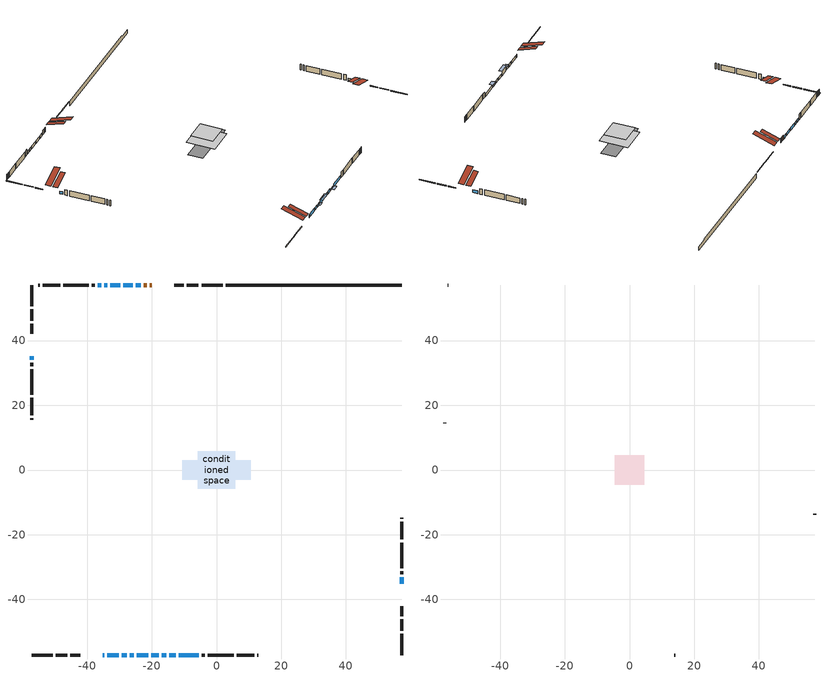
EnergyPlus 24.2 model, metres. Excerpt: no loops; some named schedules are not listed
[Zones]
conditioned space
 floor outside (Floor2 construction): -2.44,-2.44 -2.44,2.44 2.44,2.44 2.44,-2.44 z0.65
 floor adiabatic (AdiabaticFloorConstruction): -5.82,-5.82 -5.82,5.82 5.82,5.82 5.82,-5.82 z0.65
 floor foundation (Slab1 construction): -10.59,-2.97 -10.59,2.97 10.59,2.97 10.59,-2.97 z-1.36
 wall outside (RimJoist1 construction): 1.98,57.16 -4.63,57.16 / -57.16,-57.16 -50.55,-57.16 / -57.16,57.16 -57.16,50.55 / 57.16,-57.16 57.16,-50.55 z0.65:0.95
 wall outside (RimJoist2 construction): -5.56,57.16 -9.12,57.16 / -49.62,-57.16 -46.06,-57.16 / -57.16,49.62 -57.16,46.06 / 57.16,-49.62 57.16,-46.06 z0.65:0.95
 wall outside (RimJoist3 construction): -10.05,57.16 -13.05,57.16 / -45.13,-57.16 -42.13,-57.16 / -57.16,45.13 -57.16,42.13 / 57.16,-45.13 57.16,-42.13 z0.65:0.95
 wall outside (AdiabaticWallConstruction 1): -20.04,57.16 -20.67,57.16 / -21.6,57.16 -22.44,57.16 z0.65:2.68
 wall outside (AdiabaticWallConstruction): -35.14,-57.16 -34.75,-57.16 / -33.82,-57.16 -30.15,-57.16 / -29.22,-57.16 -27.77,-57.16 / -20.1,-57.16 -17.87,-57.16 / 57.16,-35.14 57.16,-33.18 / -16.94,-57.16 -15.48,-57.16 / -57.16,35.14 -57.16,34 / -23.37,57.16 -24.89,57.16 / -25.82,57.16 -28.74,57.16 / -29.67,57.16 -32.76,57.16 / -33.69,57.16 -34.72,57.16 / -35.64,57.16 -36.64,57.16 / -11.69,-57.16 -5.49,-57.16 z0.65:1.87; -26.84,-57.16 -25.57,-57.16 z0.65:1.49; -24.64,-57.16 -21.03,-57.16 z0.65:2.45; -14.55,-57.16 -12.62,-57.16 z0.65:1.16
 wall outside (Wall1 construction): -37.56,57.16 -38.57,57.16 / -4.56,-57.16 -3.56,-57.16 / -57.16,33.07 -57.16,32.07 / 57.16,-32.25 57.16,-31.25 z0.65:3.09
 wall outside (Wall2 construction): -39.5,57.16 -47.42,57.16 / -2.63,-57.16 5.29,-57.16 / -57.16,31.14 -57.16,23.22 / 57.16,-30.32 57.16,-22.4 z0.65:3.09
 wall outside (Wall3 construction): -48.35,57.16 -53.76,57.16 / 6.22,-57.16 11.63,-57.16 / -57.16,22.29 -57.16,16.88 / 57.16,-21.47 57.16,-16.06 z0.65:3.09
 wall outside (Wall4 construction): -54.69,57.16 -55.06,57.16 / 12.56,-57.16 12.93,-57.16 / -57.16,15.95 -57.16,15.58 / 57.16,-15.13 57.16,-14.76 z0.65:3.09
 wall foundation (FoundationWall1 construction): 2.91,57.16,-1.36 2.91,57.16,0.65 51.74,57.16,0.65 51.74,57.16,0.15 57.16,57.16,0.15 57.16,57.16,-1.36
 window (WindowConstruction 14): -35.14,-57.16 -34.75,-57.16 z0.65:1.87
 window (WindowConstruction 5): -33.82,-57.16 -30.15,-57.16 z0.65:1.87
 window (WindowConstruction 6): -29.22,-57.16 -27.77,-57.16 z0.65:1.87
 window (WindowConstruction 7): -26.84,-57.16 -25.57,-57.16 z0.65:1.49
 window (WindowConstruction 8): -24.64,-57.16 -21.03,-57.16 z0.65:2.45
 window (WindowConstruction 9): -20.1,-57.16 -17.87,-57.16 z0.65:1.87
 window (WindowConstruction): 57.16,-35.14 57.16,-33.18 z0.65:1.87
 window (WindowConstruction 10): -16.94,-57.16 -15.48,-57.16 z0.65:1.87
 window (WindowConstruction 11): -57.16,35.14 -57.16,34 z0.65:1.87
 window (WindowConstruction 12): -23.37,57.16 -24.89,57.16 z0.65:1.87
 window (WindowConstruction 13): -25.82,57.16 -28.74,57.16 z0.65:1.87
 window (WindowConstruction 15): -14.55,-57.16 -12.62,-57.16 z0.65:1.16
 window (WindowConstruction 1): -29.67,57.16 -32.76,57.16 z0.65:1.87
 window (WindowConstruction 2): -33.69,57.16 -34.72,57.16 z0.65:1.87
 window (WindowConstruction 3): -35.65,57.16 -36.64,57.16 z0.65:1.87
 window (WindowConstruction 4): -11.69,-57.16 -5.49,-57.16 z0.65:1.87
 door (Door): -20.05,57.16 -20.67,57.16 z0.65:2.68
 door (Door 1): -21.6,57.16 -22.44,57.16 z0.65:2.68
 ceiling adiabatic (AdiabaticFloorConstruction): 5.82,-5.82 5.82,5.82 -5.82,5.82 -5.82,-5.82 z0.65
 roof outside (Roof2 construction): -19.12,57.16,3.09 -19.12,49.99,5.48 -17.23,49.99,5.48 -17.23,57.16,3.09; -36.07,-57.16,3.09 -36.07,-49.99,5.48 -37.96,-49.99,5.48 -37.96,-57.16,3.09; -57.16,36.07,3.09 -49.99,36.07,5.48 -49.99,37.96,5.48 -57.16,37.96,3.09; 57.16,-36.07,3.09 49.99,-36.07,5.48 49.99,-37.96,5.48 57.16,-37.96,3.09
attic - vented
 floor to conditioned space (Floor1 construction Reversed): -4.51,-4.51 -4.51,4.51 4.51,4.51 4.51,-4.51 z3.09
 wall outside (Wall5 construction): -55.99,57.16 -56.23,57.16 / 13.86,-57.16 14.1,-57.16 / -57.16,14.65 -57.16,14.4 / 57.16,-13.83 57.16,-13.59 z0.65:3.09
 roof outside (Roof1 construction): -16.3,57.16,3.09 -16.3,48.37,6.02 -13.98,48.37,6.02 -13.98,57.16,3.09; -38.89,-57.16,3.09 -38.89,-48.37,6.02 -41.2,-48.37,6.02 -41.2,-57.16,3.09; -57.16,38.89,3.09 -48.37,38.89,6.02 -48.37,41.2,6.02 -57.16,41.2,3.09; 57.16,-38.89,3.09 48.37,-38.89,6.02 48.37,-41.2,6.02 57.16,-41.2,3.09
shading: -25.27,-57.16 -27.14,-57.16 -27.14,-58.38 -25.27,-58.38 z1.79; -20.73,-57.16 -24.94,-57.16 -24.94,-58.38 -20.73,-58.38 z2.75; -12.32,-57.16 -14.85,-57.16 -14.85,-58.68 -12.32,-58.68 z1.46
[Building]
Building 1: Terrain=Suburbs
[Site:Location]
Muskoka_ON: Latitude {deg}=44.97; Longitude {deg}=-79.3; Time Zone {hr}=-5; Elevation {m}=282; Keep Site Location Information=Yes
[Site:GroundTemperature:Shallow]
1.23063, -0.843289, -1.00938, -0.0251953, 3.92574, 7.85827, 11.2676, 13.4273, 13.6107, 11.8542, 8.53183, 4.71994
[Site:WaterMainsTemperature]
Calculation Method=Schedule; Temperature Schedule=mains temperature schedule
[Material] Roughness=Rough; Thermal Absorptance=0.9
Name | Thickness {m} | Conductivity {W/m-K} | Density {kg/m3} | Specific Heat {J/kg-K} | Solar Absorptance | Visible Absorptance
asphalt or fiberglass shingles | 0.00635 | 0.162714 | 1121.4 | 1465.45 | 0.4 | 0.4
ceiling loosefill ins | 0.338667 | 0.0480833 | 16.02 | 1046.75 | 0.7 | 0.7
ceiling stud and cavity | 0.1397 | 0.116672 | 65.682 | 1177.47 | 0.7 | 0.7
concrete 4.0 in. | 0.1016 | 1.803125 | 2242.8 | 837.4 | 0.7 | 0.7
concrete 8.0 in. | 0.2032 | 1.803125 | 2242.8 | 837.4 | 0.7 | 0.7
door material | 0.04445 | 0.053851 | 512.64 | 1214.23 | 0.7 | 0.7
door material 1 | 0.04445 | 0.188738 | 512.64 | 1214.23 | 0.7 | 0.7
exterior vertical ins | 0.0395371 | 0.029427 | 32.04 | 1214.23 | 0.7 | 0.7
floor covering | 0.0127 | 0.0433444 | 54.468 | 1339.84 | 0.6 | 0.6
floor rigid ins; rim joist rigid ins | 0.051816 | 0.029427 | 32.04 | 1214.23 | 0.7 | 0.7
floor rigid ins 1; wall rigid ins | 0.512978 | 0.029427 | 32.04 | 1214.23 | 0.7 | 0.7
floor stud and cavity | 0.1397 | 0.0916988 | 92.3553 | 1139.71 | 0.7 | 0.7
floor stud and cavity 1 | 0.1397 | 1.75129 | 37.0049 | 1207.88 | 0.7 | 0.7
furniture material conditioned space 1 | 0.1524 | 0.115458 | 640.8 | 1214.23 | 0.6 | 0.6
gypsum board | 0.0127 | 0.160291 | 801 | 837.4 | 0.6 | 0.6
gypsum board 1 | 0.0127 | 0.160291 | 801 | 837.4 | 0.7 | 0.7
osb sheathing 0.5 in. | 0.0127 | 0.115458 | 512.64 | 1214.23 | 0.7 | 0.7
osb sheathing 0.75 in. | 0.01905 | 0.115458 | 512.64 | 1214.23 | 0.7 | 0.7
osb sheathing 2.0 in. | 0.0508 | 0.115458 | 512.64 | 1214.23 | 0.7 | 0.7
rim joist stud and cavity | 0.0508 | 0.275866 | 125.044 | 1163.47 | 0.6 | 0.6
rim joist stud and cavity 1 | 0.0508 | 0.0282406 | 125.044 | 1163.47 | 0.6 | 0.6
rim joist stud and cavity 2 | 0.0508 | 0.284013 | 125.044 | 1163.47 | 0.6 | 0.6
roof rigid ins | 0.103632 | 0.029427 | 32.04 | 1214.23 | 0.7 | 0.7
roof stud and cavity | 0.2032 | 0.416932 | 78.34581 | 1123.46 | 0.7 | 0.7
slab rigid ins | 0.00025908 | 0.029427 | 32.04 | 1214.23 | 0.7 | 0.7
wall stud and cavity | 0.1397 | 0.112378 | 139.0536 | 1170.24 | 0.7 | 0.7
wall stud and cavity 1 | 0.1397 | 0.0805465 | 139.0536 | 1170.24 | 0.7 | 0.7
wall stud and cavity 2 | 0.1397 | 0.0895467 | 139.0536 | 1170.24 | 0.7 | 0.7
wall stud and cavity 3 | 0.1397 | 0.105084 | 139.0536 | 1170.24 | 0.7 | 0.7
wall stud and cavity 4 | 0.0889 | 6.9971 | 50.32683 | 1063.81 | 0.6 | 0.6
wall stud and cavity 5 | 0.0889 | 0.380278 | 52.3479 | 1209.89 | 0.7 | 0.7
wall stud and cavity 6 | 0.0889 | 0.391764 | 83.0341 | 1211.67 | 0.7 | 0.7
wood siding | 0.0254 | 0.102417 | 544.68 | 1172.36 | 0.4 | 0.4
wood siding 1 | 0.00254 | 0.102417 | 544.68 | 1172.36 | 0.4 | 0.4
wood siding 2; wood siding 3; wood siding 4 | 0.0254 | 0.102417 | 544.68 | 1172.36 | 0.7 | 0.7
[WindowMaterial:SimpleGlazingSystem]
Name | U-Factor {W/m2-K} | Solar Heat Gain Coefficient
WindowMaterial | 2.46198 | 0.61
WindowMaterial 1 | 2.84979 | 0.65
WindowMaterial 10 | 2.538066 | 0.58
WindowMaterial 11 | 2.46085 | 0.61
WindowMaterial 12 | 2.52217 | 0.59
WindowMaterial 13 | 2.97868 | 0.59
WindowMaterial 14 | 2.992306 | 0.59
WindowMaterial 15 | 3.04284 | 0.44
WindowMaterial 2 | 1.402466 | 0.55
WindowMaterial 3 | 3.28416 | 0.55
WindowMaterial 4 | 2.41996 | 0.63
WindowMaterial 5 | 2.35183 | 0.66
WindowMaterial 6 | 2.42905 | 0.63
WindowMaterial 7 | 2.56475 | 0.57
WindowMaterial 8 | 2.37284 | 0.65
WindowMaterial 9 | 2.3859 | 0.64
[Construction]
AdiabaticFloorConstruction: floor stud and cavity 1, floor rigid ins 1, osb sheathing 0.75 in., floor covering
AdiabaticWallConstruction: wood siding 3, wall rigid ins, wall stud and cavity 5, gypsum board
AdiabaticWallConstruction 1: wood siding 4, wall rigid ins, wall stud and cavity 5, gypsum board
Door: door material
Door 1: door material 1
Floor1 construction Reversed: gypsum board, ceiling stud and cavity, ceiling loosefill ins
Floor2 construction: floor stud and cavity, floor rigid ins, osb sheathing 0.75 in., floor covering
FoundationWall1 construction: concrete 8.0 in., gypsum board 1
furniture construction conditioned space 1: furniture material conditioned space 1
PartitionWallConstruction: gypsum board, wall stud and cavity 6, gypsum board
RimJoist1 construction: wood siding 2, rim joist rigid ins, osb sheathing 2.0 in., rim joist stud and cavity
RimJoist2 construction: wood siding 2, osb sheathing 2.0 in., rim joist stud and cavity 1
RimJoist3 construction: wood siding 2, rim joist rigid ins, osb sheathing 2.0 in., rim joist stud and cavity 2
Roof1 construction: asphalt or fiberglass shingles
Roof2 construction: asphalt or fiberglass shingles, roof rigid ins, osb sheathing 0.75 in., roof stud and cavity, gypsum board
Slab1 construction: slab rigid ins, concrete 4.0 in.
Wall1 construction: wood siding, osb sheathing 0.5 in., wall stud and cavity, gypsum board
Wall2 construction: wood siding, osb sheathing 0.5 in., wall stud and cavity 1, gypsum board
Wall3 construction: wood siding, osb sheathing 0.5 in., wall stud and cavity 2, gypsum board
Wall4 construction: wood siding, osb sheathing 0.5 in., wall stud and cavity 3, gypsum board
Wall5 construction: wood siding 1, wall stud and cavity 4
WindowConstruction: WindowMaterial
WindowConstruction 1: WindowMaterial 1
WindowConstruction 10: WindowMaterial 10
WindowConstruction 11: WindowMaterial 11
WindowConstruction 12: WindowMaterial 12
WindowConstruction 13: WindowMaterial 13
WindowConstruction 14: WindowMaterial 14
WindowConstruction 15: WindowMaterial 15
WindowConstruction 2: WindowMaterial 2
WindowConstruction 3: WindowMaterial 3
WindowConstruction 4: WindowMaterial 4
WindowConstruction 5: WindowMaterial 5
WindowConstruction 6: WindowMaterial 6
WindowConstruction 7: WindowMaterial 7
WindowConstruction 8: WindowMaterial 8
WindowConstruction 9: WindowMaterial 9
[Zone] Multiplier=1; Part of Total Floor Area=Yes
Name | Volume {m3}
attic - vented | 38.7138
conditioned space | 730.1
[Space]
Name | Zone | Volume {m3}
attic - vented 1 | attic - vented | 38.7138
conditioned space 1 | conditioned space | 730.1
[ZoneInfiltration:EffectiveLeakageArea]
infil attic - vented 1: Zone or Space=attic - vented 1; Schedule=Always On Discrete; Effective Air Leakage Area {cm2}=3311.59; Stack Coefficient=0.000373267; Wind Coefficient=1.30536e-05
[ZoneMixing]
whole house fan mix: Zone or Space=attic - vented; Schedule=Always On Continuous; Design Flow Rate Calculation Method=Flow/Zone; Design Flow Rate {m3/s}=0; Source Zone or Space=conditioned space
[SurfaceProperty:ExposedFoundationPerimeter]
Slab1: Exposed Perimeter Calculation Method=TotalExposedPerimeter; Total Exposed Perimeter {m}=54.254
[InternalMass] Zone or ZoneList=conditioned space; Space or SpaceList=conditioned space 1
Name | Construction | Surface Area {m2}
furniture mass conditioned space 1 | furniture construction conditioned space 1 | 114.16
partition wall mass | PartitionWallConstruction | 285.4
[Lights]
interior lighting: Zone or ZoneList or Space or SpaceList=conditioned space 1; Schedule=interior lighting schedule; Design Level Calculation Method=LightingLevel; Lighting Level {W}=343.2; Return Air Fraction=0; Fraction Radiant=0.6; Fraction Visible=0.2; Fraction Replaceable=1
[People]
occupants: Zone or ZoneList or Space or SpaceList=conditioned space 1; Number of People Schedule=occupants schedule; Number of People Calculation Method=People; Number of People=3; Fraction Radiant=0.314171; Sensible Heat Fraction=0.56303; Activity Level Schedule=occupants activity schedule; Carbon Dioxide Generation Rate {m3/s-W}=0; Enable ASHRAE 55 Comfort Warnings=No; Mean Radiant Temperature Calculation Type=EnclosureAveraged
[ElectricEquipment] Zone or ZoneList or Space or SpaceList=conditioned space 1; Design Level Calculation Method=EquipmentLevel
Name | Schedule | Design Level {W} | Fraction Latent | Fraction Radiant | Fraction Lost
clothes dryer | clothes dryer schedule | 140.772 | 0.015 | 0.081 | 0.85
clothes washer | clothes washer schedule | 32.1985 | 0.03 | 0.162 | 0.7
cooking range | cooking range schedule | 215.147 | 0.08 | 0.432 | 0.2
dishwasher | dishwasher schedule | 66.8632 | 0.3 | 0.18 | 0.4
fridge | fridge schedule | 72.9452 | 0 | 0.6 | 0
mech vent bath fan 0 | mech vent bath fan 0 schedule | 43 | 0 | 0 | 1
mech vent house fan | mech vent house fan schedule | 0 | 0 | 0 | 1
mech vent house fan cfis | mech vent house fan cfis schedule | 0 | 0 | 0 | 0
mech vent range fan 0 | mech vent range fan 0 schedule | 43 | 0 | 0 | 1
misc plug loads | misc plug loads schedule | 494.7 | 0.045 | 0.513 | 0.1
whole house fan | Always On Discrete | 0 | 0 | 0 | 1
[OtherEquipment] Zone or ZoneList or Space or SpaceList=conditioned space 1; Design Level Calculation Method=EquipmentLevel
Name | Fuel Type | Schedule | Design Level {W} | Fraction Latent | Fraction Radiant | Fraction Lost
clothes dryer 1 | Electricity | clothes dryer schedule | 0 | 0.015 | 0.081 | 0.85
cooking range 1 | Electricity | cooking range schedule | 0 | 0.08 | 0.432 | 0.2
general water use latent | None | general water use schedule | 62.594 | 1 | 0 | 0
general water use sensible | None | general water use schedule | -61.6891 | 0 | 0.6 | 0
mech vent house fan latent load | None | Always On Discrete | 0 | 1 | 0 | 0
mech vent house fan sensible load | None | Always On Discrete | 0 | 0 | 0 | 0
water heater energy adjustment1 | Electricity | Always On Discrete | 0.01 | 0 | 0 | 1
[ZoneInfiltration:DesignFlowRate] Zone or ZoneList or Space or SpaceList=conditioned space 1; Schedule=Always On Discrete; Design Flow Rate Calculation Method=Flow/Zone; Design Flow Rate {m3/s}=0
infil flow; natural vent flow; whole house fan flow
[Foundation:Kiva]
Foundation Kiva 1: Initial Indoor Air Temperature {C}=18; Wall Height Above Grade {m}=0.650016; Wall Depth Below Slab {m}=0.2032; Custom Block Material Name 1=exterior vertical ins; Custom Block Depth 1 {m}=2.01; Custom Block X Position 1 {m}=0.2159; Custom Block Z Position 1 {m}=0
[Foundation:Kiva:Settings]
Soil Conductivity {W/m-K}=0.849921; Soil Density {kg/m3}=1842.3; Soil Specific Heat {J/kg-K}=418.7; Ground Solar Absorptivity=0.9; Ground Thermal Absorptivity=0.9; Ground Surface Roughness {m}=0.03; Far-Field Width {m}=40; Deep-Ground Boundary Condition=ZeroFlux; Deep-Ground Depth {m}=40; Minimum Cell Dimension {m}=0.2; Maximum Cell Growth Coefficient=3; Simulation Timestep=Timestep
[Exterior:Lights]
exterior lighting: Schedule=exterior lighting schedule; Design Level {W}=75.6
[Schedule:Constant]
Name | Hourly Value
Always On Continuous; mech vent house fan schedule; mech vent house fan cfis schedule; Always On Discrete | 1
occupants activity schedule | 117.228
fridge schedule | 0
[Schedule:Week:Daily]
interior lighting schedule Week Rule - Jan1-Jan27: interior lighting schedule day, interior lighting schedule day, interior lighting schedule day, interior lighting schedule day, interior lighting schedule day, interior lighting schedule day, interior lighting schedule day, interior lighting schedule default day, interior lighting schedule default day, interior lighting schedule default day, interior lighting schedule default day, interior lighting schedule default day
interior lighting schedule Week Rule - Jan28-Feb3: interior lighting schedule day, interior lighting schedule day, interior lighting schedule day, interior lighting schedule day, interior lighting schedule day 1, interior lighting schedule day 1, interior lighting schedule day 1, interior lighting schedule default day, interior lighting schedule default day, interior lighting schedule default day, interior lighting schedule default day, interior lighting schedule default day
interior lighting schedule Week Rule - Feb4-Feb24: interior lighting schedule day 1, interior lighting schedule day 1, interior lighting schedule day 1, interior lighting schedule day 1, interior lighting schedule day 1, interior lighting schedule day 1, interior lighting schedule day 1, interior lighting schedule default day, interior lighting schedule default day, interior lighting schedule default day, interior lighting schedule default day, interior lighting schedule default day
interior lighting schedule Week Rule - Feb25-Mar3: interior lighting schedule day 1, interior lighting schedule day 1, interior lighting schedule day 1, interior lighting schedule day 1, interior lighting schedule day 2, interior lighting schedule day 2, interior lighting schedule day 2, interior lighting schedule default day, interior lighting schedule default day, interior lighting schedule default day, interior lighting schedule default day, interior lighting schedule default day
interior lighting schedule Week Rule - Mar4-Mar31: interior lighting schedule day 2, interior lighting schedule day 2, interior lighting schedule day 2, interior lighting schedule day 2, interior lighting schedule day 2, interior lighting schedule day 2, interior lighting schedule day 2, interior lighting schedule default day, interior lighting schedule default day, interior lighting schedule default day, interior lighting schedule default day, interior lighting schedule default day
interior lighting schedule Week Rule - Apr1-Apr28: interior lighting schedule day 3, interior lighting schedule day 3, interior lighting schedule day 3, interior lighting schedule day 3, interior lighting schedule day 3, interior lighting schedule day 3, interior lighting schedule day 3, interior lighting schedule default day, interior lighting schedule default day, interior lighting schedule default day, interior lighting schedule default day, interior lighting schedule default day
interior lighting schedule Week Rule - Apr29-May5: interior lighting schedule day 3, interior lighting schedule day 3, interior lighting schedule day 4, interior lighting schedule day 4, interior lighting schedule day 4, interior lighting schedule day 4, interior lighting schedule day 4, interior lighting schedule default day, interior lighting schedule default day, interior lighting schedule default day, interior lighting schedule default day, interior lighting schedule default day
interior lighting schedule Week Rule - May6-May26: interior lighting schedule day 4, interior lighting schedule day 4, interior lighting schedule day 4, interior lighting schedule day 4, interior lighting schedule day 4, interior lighting schedule day 4, interior lighting schedule day 4, interior lighting schedule default day, interior lighting schedule default day, interior lighting schedule default day, interior lighting schedule default day, interior lighting schedule default day
interior lighting schedule Week Rule - May27-Jun2: interior lighting schedule day 4, interior lighting schedule day 4, interior lighting schedule day 4, interior lighting schedule day 4, interior lighting schedule day 4, interior lighting schedule day 5, interior lighting schedule day 5, interior lighting schedule default day, interior lighting schedule default day, interior lighting schedule default day, interior lighting schedule default day, interior lighting schedule default day
interior lighting schedule Week Rule - Jun3-Jun30: interior lighting schedule day 5, interior lighting schedule day 5, interior lighting schedule day 5, interior lighting schedule day 5, interior lighting schedule day 5, interior lighting schedule day 5, interior lighting schedule day 5, interior lighting schedule default day, interior lighting schedule default day, interior lighting schedule default day, interior lighting schedule default day, interior lighting schedule default day
interior lighting schedule Week Rule - Jul1-Jul28: interior lighting schedule day 6, interior lighting schedule day 6, interior lighting schedule day 6, interior lighting schedule day 6, interior lighting schedule day 6, interior lighting schedule day 6, interior lighting schedule day 6, interior lighting schedule default day, interior lighting schedule default day, interior lighting schedule default day, interior lighting schedule default day, interior lighting schedule default day
interior lighting schedule Week Rule - Jul29-Aug4: interior lighting schedule day 6, interior lighting schedule day 6, interior lighting schedule day 6, interior lighting schedule day 7, interior lighting schedule day 7, interior lighting schedule day 7, interior lighting schedule day 7, interior lighting schedule default day, interior lighting schedule default day, interior lighting schedule default day, interior lighting schedule default day, interior lighting schedule default day
interior lighting schedule Week Rule - Aug5-Aug25: interior lighting schedule day 7, interior lighting schedule day 7, interior lighting schedule day 7, interior lighting schedule day 7, interior lighting schedule day 7, interior lighting schedule day 7, interior lighting schedule day 7, interior lighting schedule default day, interior lighting schedule default day, interior lighting schedule default day, interior lighting schedule default day, interior lighting schedule default day
interior lighting schedule Week Rule - Aug26-Sep1: interior lighting schedule day 7, interior lighting schedule day 7, interior lighting schedule day 7, interior lighting schedule day 7, interior lighting schedule day 7, interior lighting schedule day 7, interior lighting schedule day 8, interior lighting schedule default day, interior lighting schedule default day, interior lighting schedule default day, interior lighting schedule default day, interior lighting schedule default day
interior lighting schedule Week Rule - Sep2-Sep29: interior lighting schedule day 8, interior lighting schedule day 8, interior lighting schedule day 8, interior lighting schedule day 8, interior lighting schedule day 8, interior lighting schedule day 8, interior lighting schedule day 8, interior lighting schedule default day, interior lighting schedule default day, interior lighting schedule default day, interior lighting schedule default day, interior lighting schedule default day
interior lighting schedule Week Rule - Sep30-Oct6: interior lighting schedule day 8, interior lighting schedule day 9, interior lighting schedule day 9, interior lighting schedule day 9, interior lighting schedule day 9, interior lighting schedule day 9, interior lighting schedule day 9, interior lighting schedule default day, interior lighting schedule default day, interior lighting schedule default day, interior lighting schedule default day, interior lighting schedule default day
interior lighting schedule Week Rule - Oct7-Oct27: interior lighting schedule day 9, interior lighting schedule day 9, interior lighting schedule day 9, interior lighting schedule day 9, interior lighting schedule day 9, interior lighting schedule day 9, interior lighting schedule day 9, interior lighting schedule default day, interior lighting schedule default day, interior lighting schedule default day, interior lighting schedule default day, interior lighting schedule default day
interior lighting schedule Week Rule - Oct28-Nov3: interior lighting schedule day 9, interior lighting schedule day 9, interior lighting schedule day 9, interior lighting schedule day 9, interior lighting schedule day 10, interior lighting schedule day 10, interior lighting schedule day 10, interior lighting schedule default day, interior lighting schedule default day, interior lighting schedule default day, interior lighting schedule default day, interior lighting schedule default day
interior lighting schedule Week Rule - Nov4-Nov24: interior lighting schedule day 10, interior lighting schedule day 10, interior lighting schedule day 10, interior lighting schedule day 10, interior lighting schedule day 10, interior lighting schedule day 10, interior lighting schedule day 10, interior lighting schedule default day, interior lighting schedule default day, interior lighting schedule default day, interior lighting schedule default day, interior lighting schedule default day
interior lighting schedule Week Rule - Nov25-Dec1: interior lighting schedule day 10, interior lighting schedule day 10, interior lighting schedule day 10, interior lighting schedule day 10, interior lighting schedule day 10, interior lighting schedule day 10, interior lighting schedule day 11, interior lighting schedule default day, interior lighting schedule default day, interior lighting schedule default day, interior lighting schedule default day, interior lighting schedule default day
interior lighting schedule Week Rule - Dec2-Dec31: interior lighting schedule day 11, interior lighting schedule day 11, interior lighting schedule day 11, interior lighting schedule day 11, interior lighting schedule day 11, interior lighting schedule day 11, interior lighting schedule day 11, interior lighting schedule default day, interior lighting schedule default day, interior lighting schedule default day, interior lighting schedule default day, interior lighting schedule default day
occupants schedule Week Rule - Jan1-Dec31: occupants schedule day, occupants schedule day, occupants schedule day, occupants schedule day, occupants schedule day, occupants schedule day, occupants schedule day, occupants schedule default day, occupants schedule default day, occupants schedule default day, occupants schedule default day, occupants schedule default day
clothes dryer schedule Week Rule - Jan1-Dec31: clothes dryer schedule day, clothes dryer schedule day, clothes dryer schedule day, clothes dryer schedule day, clothes dryer schedule day, clothes dryer schedule day, clothes dryer schedule day, clothes dryer schedule default day, clothes dryer schedule default day, clothes dryer schedule default day, clothes dryer schedule default day, clothes dryer schedule default day
clothes washer schedule Week Rule - Jan1-Dec31: clothes washer schedule day, clothes washer schedule day, clothes washer schedule day, clothes washer schedule day, clothes washer schedule day, clothes washer schedule day, clothes washer schedule day, clothes washer schedule default day, clothes washer schedule default day, clothes washer schedule default day, clothes washer schedule default day, clothes washer schedule default day
cooking range schedule Week Rule - Jan1-Dec31: cooking range schedule day, cooking range schedule day, cooking range schedule day, cooking range schedule day, cooking range schedule day, cooking range schedule day, cooking range schedule day, cooking range schedule default day, cooking range schedule default day, cooking range schedule default day, cooking range schedule default day, cooking range schedule default day
dishwasher schedule Week Rule - Jan1-Dec31: dishwasher schedule day, dishwasher schedule day, dishwasher schedule day, dishwasher schedule day, dishwasher schedule day, dishwasher schedule day, dishwasher schedule day, dishwasher schedule default day, dishwasher schedule default day, dishwasher schedule default day, dishwasher schedule default day, dishwasher schedule default day
mech vent bath fan 0 schedule Week Rule - Jan1-Dec31: mech vent bath fan 0 schedule day, mech vent bath fan 0 schedule day, mech vent bath fan 0 schedule day, mech vent bath fan 0 schedule day, mech vent bath fan 0 schedule day, mech vent bath fan 0 schedule day, mech vent bath fan 0 schedule day, mech vent bath fan 0 schedule default day, mech vent bath fan 0 schedule default day, mech vent bath fan 0 schedule default day, mech vent bath fan 0 schedule default day, mech vent bath fan 0 schedule default day
mech vent range fan 0 schedule Week Rule - Jan1-Dec31: mech vent range fan 0 schedule day, mech vent range fan 0 schedule day, mech vent range fan 0 schedule day, mech vent range fan 0 schedule day, mech vent range fan 0 schedule day, mech vent range fan 0 schedule day, mech vent range fan 0 schedule day, mech vent range fan 0 schedule default day, mech vent range fan 0 schedule default day, mech vent range fan 0 schedule default day, mech vent range fan 0 schedule default day, mech vent range fan 0 schedule default day
misc plug loads schedule Week Rule - Jan1-Dec31: misc plug loads schedule day, misc plug loads schedule day, misc plug loads schedule day, misc plug loads schedule day, misc plug loads schedule day, misc plug loads schedule day, misc plug loads schedule day, misc plug loads schedule default day, misc plug loads schedule default day, misc plug loads schedule default day, misc plug loads schedule default day, misc plug loads schedule default day
general water use schedule Week Rule - Jan1-Dec31: general water use schedule day, general water use schedule day, general water use schedule day, general water use schedule day, general water use schedule day, general water use schedule day, general water use schedule day, general water use schedule default day, general water use schedule default day, general water use schedule default day, general water use schedule default day, general water use schedule default day
exterior lighting schedule Week Rule - Jan1-Jan27: exterior lighting schedule day, exterior lighting schedule day, exterior lighting schedule day, exterior lighting schedule day, exterior lighting schedule day, exterior lighting schedule day, exterior lighting schedule day, exterior lighting schedule default day, exterior lighting schedule default day, exterior lighting schedule default day, exterior lighting schedule default day, exterior lighting schedule default day
exterior lighting schedule Week Rule - Jan28-Feb3: exterior lighting schedule day, exterior lighting schedule day, exterior lighting schedule day, exterior lighting schedule day, exterior lighting schedule day 1, exterior lighting schedule day 1, exterior lighting schedule day 1, exterior lighting schedule default day, exterior lighting schedule default day, exterior lighting schedule default day, exterior lighting schedule default day, exterior lighting schedule default day
exterior lighting schedule Week Rule - Feb4-Feb24: exterior lighting schedule day 1, exterior lighting schedule day 1, exterior lighting schedule day 1, exterior lighting schedule day 1, exterior lighting schedule day 1, exterior lighting schedule day 1, exterior lighting schedule day 1, exterior lighting schedule default day, exterior lighting schedule default day, exterior lighting schedule default day, exterior lighting schedule default day, exterior lighting schedule default day
exterior lighting schedule Week Rule - Feb25-Mar3: exterior lighting schedule day 1, exterior lighting schedule day 1, exterior lighting schedule day 1, exterior lighting schedule day 1, exterior lighting schedule day 2, exterior lighting schedule day 2, exterior lighting schedule day 2, exterior lighting schedule default day, exterior lighting schedule default day, exterior lighting schedule default day, exterior lighting schedule default day, exterior lighting schedule default day
exterior lighting schedule Week Rule - Mar4-Mar31: exterior lighting schedule day 2, exterior lighting schedule day 2, exterior lighting schedule day 2, exterior lighting schedule day 2, exterior lighting schedule day 2, exterior lighting schedule day 2, exterior lighting schedule day 2, exterior lighting schedule default day, exterior lighting schedule default day, exterior lighting schedule default day, exterior lighting schedule default day, exterior lighting schedule default day
exterior lighting schedule Week Rule - Apr1-Apr28: exterior lighting schedule day 3, exterior lighting schedule day 3, exterior lighting schedule day 3, exterior lighting schedule day 3, exterior lighting schedule day 3, exterior lighting schedule day 3, exterior lighting schedule day 3, exterior lighting schedule default day, exterior lighting schedule default day, exterior lighting schedule default day, exterior lighting schedule default day, exterior lighting schedule default day
exterior lighting schedule Week Rule - Apr29-May5: exterior lighting schedule day 3, exterior lighting schedule day 3, exterior lighting schedule day 4, exterior lighting schedule day 4, exterior lighting schedule day 4, exterior lighting schedule day 4, exterior lighting schedule day 4, exterior lighting schedule default day, exterior lighting schedule default day, exterior lighting schedule default day, exterior lighting schedule default day, exterior lighting schedule default day
exterior lighting schedule Week Rule - May6-May26: exterior lighting schedule day 4, exterior lighting schedule day 4, exterior lighting schedule day 4, exterior lighting schedule day 4, exterior lighting schedule day 4, exterior lighting schedule day 4, exterior lighting schedule day 4, exterior lighting schedule default day, exterior lighting schedule default day, exterior lighting schedule default day, exterior lighting schedule default day, exterior lighting schedule default day
[Schedule:Year]
interior lighting schedule: interior lighting schedule Week Rule - Jan1-Jan27, 1, 1, 1, 27, interior lighting schedule Week Rule - Jan28-Feb3, 1, 28, 2, 3, interior lighting schedule Week Rule - Feb4-Feb24, 2, 4, 2, 24, interior lighting schedule Week Rule - Feb25-Mar3, 2, 25, 3, 3, interior lighting schedule Week Rule - Mar4-Mar31, 3, 4, 3, 31, interior lighting schedule Week Rule - Apr1-Apr28, 4, 1, 4, 28, interior lighting schedule Week Rule - Apr29-May5, 4, 29, 5, 5, interior lighting schedule Week Rule - May6-May26, 5, 6, 5, 26, interior lighting schedule Week Rule - May27-Jun2, 5, 27, 6, 2, interior lighting schedule Week Rule - Jun3-Jun30, 6, 3, 6, 30, interior lighting schedule Week Rule - Jul1-Jul28, 7, 1, 7, 28, interior lighting schedule Week Rule - Jul29-Aug4, 7, 29, 8, 4, interior lighting schedule Week Rule - Aug5-Aug25, 8, 5, 8, 25, interior lighting schedule Week Rule - Aug26-Sep1, 8, 26, 9, 1, interior lighting schedule Week Rule - Sep2-Sep29, 9, 2, 9, 29, interior lighting schedule Week Rule - Sep30-Oct6, 9, 30, 10, 6, interior lighting schedule Week Rule - Oct7-Oct27, 10, 7, 10, 27, interior lighting schedule Week Rule - Oct28-Nov3, 10, 28, 11, 3, interior lighting schedule Week Rule - Nov4-Nov24, 11, 4, 11, 24, interior lighting schedule Week Rule - Nov25-Dec1, 11, 25, 12, 1, interior lighting schedule Week Rule - Dec2-Dec31, 12, 2, 12, 31
occupants schedule: occupants schedule Week Rule - Jan1-Dec31, 1, 1, 12, 31
clothes dryer schedule: clothes dryer schedule Week Rule - Jan1-Dec31, 1, 1, 12, 31
clothes washer schedule: clothes washer schedule Week Rule - Jan1-Dec31, 1, 1, 12, 31
cooking range schedule: cooking range schedule Week Rule - Jan1-Dec31, 1, 1, 12, 31
dishwasher schedule: dishwasher schedule Week Rule - Jan1-Dec31, 1, 1, 12, 31
mech vent bath fan 0 schedule: mech vent bath fan 0 schedule Week Rule - Jan1-Dec31, 1, 1, 12, 31
mech vent range fan 0 schedule: mech vent range fan 0 schedule Week Rule - Jan1-Dec31, 1, 1, 12, 31
misc plug loads schedule: misc plug loads schedule Week Rule - Jan1-Dec31, 1, 1, 12, 31
general water use schedule: general water use schedule Week Rule - Jan1-Dec31, 1, 1, 12, 31
exterior lighting schedule: exterior lighting schedule Week Rule - Jan1-Jan27, 1, 1, 1, 27, exterior lighting schedule Week Rule - Jan28-Feb3, 1, 28, 2, 3, exterior lighting schedule Week Rule - Feb4-Feb24, 2, 4, 2, 24, exterior lighting schedule Week Rule - Feb25-Mar3, 2, 25, 3, 3, exterior lighting schedule Week Rule - Mar4-Mar31, 3, 4, 3, 31, exterior lighting schedule Week Rule - Apr1-Apr28, 4, 1, 4, 28, exterior lighting schedule Week Rule - Apr29-May5, 4, 29, 5, 5, exterior lighting schedule Week Rule - May6-May26, 5, 6, 5, 26, exterior lighting schedule Week Rule - May27-Jun2, 5, 27, 6, 2, exterior lighting schedule Week Rule - Jun3-Jun30, 6, 3, 6, 30, exterior lighting schedule Week Rule - Jul1-Jul28, 7, 1, 7, 28, exterior lighting schedule Week Rule - Jul29-Aug4, 7, 29, 8, 4, exterior lighting schedule Week Rule - Aug5-Aug25, 8, 5, 8, 25, exterior lighting schedule Week Rule - Aug26-Sep1, 8, 26, 9, 1, exterior lighting schedule Week Rule - Sep2-Sep29, 9, 2, 9, 29, exterior lighting schedule Week Rule - Sep30-Oct6, 9, 30, 10, 6, exterior lighting schedule Week Rule - Oct7-Oct27, 10, 7, 10, 27, exterior lighting schedule Week Rule - Oct28-Nov3, 10, 28, 11, 3, exterior lighting schedule Week Rule - Nov4-Nov24, 11, 4, 11, 24, exterior lighting schedule Week Rule - Nov25-Dec1, 11, 25, 12, 1, exterior lighting schedule Week Rule - Dec2-Dec31, 12, 2, 12, 31
[Schedule:Compact]
mains temperature schedule: Through: 01/01, For: AllDays, Until: 24:00, 6.015, Through: 01/02, For: AllDays, Until: 24:00, 5.94667, Through: 01/03, For: AllDays, Until: 24:00, 5.87889, Through: 01/04, For: AllDays, Until: 24:00, 5.81278, Through: 01/05, For: AllDays, Until: 24:00, 5.74722, Through: 01/06, For: AllDays, Until: 24:00, 5.68333, Through: 01/07, For: AllDays, Until: 24:00, 5.62, Through: 01/08, For: AllDays, Until: 24:00, 5.55833, Through: 01/09, For: AllDays, Until: 24:00, 5.49722, Through: 01/10, For: AllDays, Until: 24:00, 5.43778, Through: 01/11, For: AllDays, Until: 24:00, 5.37944, Through: 01/12, For: AllDays, Until: 24:00, 5.32222, Through: 01/13, For: AllDays, Until: 24:00, 5.26611, Through: 01/14, For: AllDays, Until: 24:00, 5.21111, Through: 01/15, For: AllDays, Until: 24:00, 5.15778, Through: 01/16, For: AllDays, Until: 24:00, 5.10556, Through: 01/17, For: AllDays, Until: 24:00, 5.055, Through: 01/18, For: AllDays, Until: 24:00, 5.005, Through: 01/19, For: AllDays, Until: 24:00, 4.95667, Through: 01/20, For: AllDays, Until: 24:00, 4.91, Through: 01/21, For: AllDays, Until: 24:00, 4.86444, Through: 01/22, For: AllDays, Until: 24:00, 4.82, Through: 01/23, For: AllDays, Until: 24:00, 4.77722, Through: 01/24, For: AllDays, Until: 24:00, 4.73611, Through: 01/25, For: AllDays, Until: 24:00, 4.69556, Through: 01/26, For: AllDays, Until: 24:00, 4.65722, Through: 01/27, For: AllDays, Until: 24:00, 4.62, Through: 01/28, For: AllDays, Until: 24:00, 4.58389, Through: 01/29, For: AllDays, Until: 24:00, 4.55, Through: 01/30, For: AllDays, Until: 24:00, 4.51667, Through: 01/31, For: AllDays, Until: 24:00, 4.48556, Through: 02/01, For: AllDays, Until: 24:00, 4.45556, Through: 02/02, For: AllDays, Until: 24:00, 4.42722, Through: 02/03, For: AllDays, Until: 24:00, 4.4, Through: 02/04, For: AllDays, Until: 24:00, 4.375, Through: 02/05, For: AllDays, Until: 24:00, 4.35056, Through: 02/06, For: AllDays, Until: 24:00, 4.32833, Through: 02/07, For: AllDays, Until: 24:00, 4.30722, Through: 02/08, For: AllDays, Until: 24:00, 4.28833, Through: 02/09, For: AllDays, Until: 24:00, 4.27, Through: 02/10, For: AllDays, Until: 24:00, 4.25389, Through: 02/11, For: AllDays, Until: 24:00, 4.23944, Through: 02/12, For: AllDays, Until: 24:00, 4.22611, Through: 02/13, For: AllDays, Until: 24:00, 4.21444, Through: 02/14, For: AllDays, Until: 24:00, 4.20444, Through: 02/15, For: AllDays, Until: 24:00, 4.19556, Through: 02/16, For: AllDays, Until: 24:00, 4.18889, Through: 02/17, For: AllDays, Until: 24:00, 4.18333, Through: 02/18, For: AllDays, Until: 24:00, 4.17944, Through: 02/19, For: AllDays, Until: 24:00, 4.17722, Through: 02/20, For: AllDays, Until: 24:00, 4.17667, Through: 02/21, For: AllDays, Until: 24:00, 4.17722, Through: 02/22, For: AllDays, Until: 24:00, 4.18, Through: 02/23, For: AllDays, Until: 24:00, 4.18389, Through: 02/24, For: AllDays, Until: 24:00, 4.18944, Through: 02/25, For: AllDays, Until: 24:00, 4.19667, Through: 02/26, For: AllDays, Until: 24:00, 4.205, Through: 02/27, For: AllDays, Until: 24:00, 4.21556, Through: 02/28, For: AllDays, Until: 24:00, 4.22722, Through: 03/01, For: AllDays, Until: 24:00, 4.24056, Through: 03/02, For: AllDays, Until: 24:00, 4.25556, Through: 03/03, For: AllDays, Until: 24:00, 4.27167, Through: 03/04, For: AllDays, Until: 24:00, 4.29, Through: 03/05, For: AllDays, Until: 24:00, 4.30944, Through: 03/06, For: AllDays, Until: 24:00, 4.33056, Through: 03/07, For: AllDays, Until: 24:00, 4.35278, Through: 03/08, For: AllDays, Until: 24:00, 4.37722, Through: 03/09, For: AllDays, Until: 24:00, 4.40278, Through: 03/10, For: AllDays, Until: 24:00, 4.43, Through: 03/11, For: AllDays, Until: 24:00, 4.45833, Through: 03/12, For: AllDays, Until: 24:00, 4.48833, Through: 03/13, For: AllDays, Until: 24:00, 4.52, Through: 03/14, For: AllDays, Until: 24:00, 4.55278, Through: 03/15, For: AllDays, Until: 24:00, 4.58722, Through: 03/16, For: AllDays, Until: 24:00, 4.62333, Through: 03/17, For: AllDays, Until: 24:00, 4.66056, Through: 03/18, For: AllDays, Until: 24:00, 4.69944, Through: 03/19, For: AllDays, Until: 24:00, 4.73944, Through: 03/20, For: AllDays, Until: 24:00, 4.78111, Through: 03/21, For: AllDays, Until: 24:00, 4.82444, Through: 03/22, For: AllDays, Until: 24:00, 4.86833, Through: 03/23, For: AllDays, Until: 24:00, 4.91444, Through: 03/24, For: AllDays, Until: 24:00, 4.96111, Through: 03/25, For: AllDays, Until: 24:00, 5.01, Through: 03/26, For: AllDays, Until: 24:00, 5.05944, Through: 03/27, For: AllDays, Until: 24:00, 5.11056, Through: 03/28, For: AllDays, Until: 24:00, 5.16278, Through: 03/29, For: AllDays, Until: 24:00, 5.21667, Through: 03/30, For: AllDays, Until: 24:00, 5.27111, Through: 03/31, For: AllDays, Until: 24:00, 5.32722, Through: 04/01, For: AllDays, Until: 24:00, 5.38444, Through: 04/02, For: AllDays, Until: 24:00, 5.44333, Through: 04/03, For: AllDays, Until: 24:00, 5.50278, Through: 04/04, For: AllDays, Until: 24:00, 5.56389, Through: 04/05, For: AllDays, Until: 24:00, 5.62611, Through: 04/06, For: AllDays, Until: 24:00, 5.68889, Through: 04/07, For: AllDays, Until: 24:00, 5.75333, Through: 04/08, For: AllDays, Until: 24:00, 5.81889, Through: 04/09, For: AllDays, Until: 24:00, 5.88556, Through: 04/10, For: AllDays, Until: 24:00, 5.95278, Through: 04/11, For: AllDays, Until: 24:00, 6.02167, Through: 04/12, For: AllDays, Until: 24:00, 6.09111, Through: 04/13, For: AllDays, Until: 24:00, 6.16167, Through: 04/14, For: AllDays, Until: 24:00, 6.23333, Through: 04/15, For: AllDays, Until: 24:00, 6.30611, Through: 04/16, For: AllDays, Until: 24:00, 6.37944, Through: 04/17, For: AllDays, Until: 24:00, 6.45389, Through: 04/18, For: AllDays, Until: 24:00, 6.52944, Through: 04/19, For: AllDays, Until: 24:00, 6.60556, Through: 04/20, For: AllDays, Until: 24:00, 6.68222, Through: 04/21, For: AllDays, Until: 24:00, 6.76, Through: 04/22, For: AllDays, Until: 24:00, 6.83889, Through: 04/23, For: AllDays, Until: 24:00, 6.91833, Through: 04/24, For: AllDays, Until: 24:00, 6.99833, Through: 04/25, For: AllDays, Until: 24:00, 7.07944, Through: 04/26, For: AllDays, Until: 24:00, 7.16111, Through: 04/27, For: AllDays, Until: 24:00, 7.24333, Through: 04/28, For: AllDays, Until: 24:00, 7.32667, Through: 04/29, For: AllDays, Until: 24:00, 7.41, Through: 04/30, For: AllDays, Until: 24:00, 7.49444, Through: 05/01, For: AllDays, Until: 24:00, 7.57889, Through: 05/02, For: AllDays, Until: 24:00, 7.66444, Through: 05/03, For: AllDays, Until: 24:00, 7.75056, Through: 05/04, For: AllDays, Until: 24:00, 7.83667, Through: 05/05, For: AllDays, Until: 24:00, 7.92389, Through: 05/06, For: AllDays, Until: 24:00, 8.01111, Through: 05/07, For: AllDays, Until: 24:00, 8.09889, Through: 05/08, For: AllDays, Until: 24:00, 8.18722, Through: 05/09, For: AllDays, Until: 24:00, 8.27556, Through: 05/10, For: AllDays, Until: 24:00, 8.36444, Through: 05/11, For: AllDays, Until: 24:00, 8.45389, Through: 05/12, For: AllDays, Until: 24:00, 8.54333, Through: 05/13, For: AllDays, Until: 24:00, 8.63333, Through: 05/14, For: AllDays, Until: 24:00, 8.72333, Through: 05/15, For: AllDays, Until: 24:00, 8.81333, Through: 05/16, For: AllDays, Until: 24:00, 8.90389, Through: 05/17, For: AllDays, Until: 24:00, 8.99444, Through: 05/18, For: AllDays, Until: 24:00, 9.08556, Through: 05/19, For: AllDays, Until: 24:00, 9.17611, Through: 05/20, For: AllDays, Until: 24:00, 9.26722, Through: 05/21, For: AllDays, Until: 24:00, 9.35833, Through: 05/22, For: AllDays, Until: 24:00, 9.44944, Through: 05/23, For: AllDays, Until: 24:00, 9.54056, Through: 05/24, For: AllDays, Until: 24:00, 9.63167, Through: 05/25, For: AllDays, Until: 24:00, 9.72278, Through: 05/26, For: AllDays, Until: 24:00, 9.81389, Through: 05/27, For: AllDays, Until: 24:00, 9.90444, Through: 05/28, For: AllDays, Until: 24:00, 9.995, Through: 05/29, For: AllDays, Until: 24:00, 10.0861, Through: 05/30, For: AllDays, Until: 24:00, 10.1761, Through: 05/31, For: AllDays, Until: 24:00, 10.2667, Through: 06/01, For: AllDays, Until: 24:00, 10.3561, Through: 06/02, For: AllDays, Until: 24:00, 10.4461, Through: 06/03, For: AllDays, Until: 24:00, 10.5356, Through: 06/04, For: AllDays, Until: 24:00, 10.6244, Through: 06/05, For: AllDays, Until: 24:00, 10.7133, Through: 06/06, For: AllDays, Until: 24:00, 10.8017, Through: 06/07, For: AllDays, Until: 24:00, 10.8894, Through: 06/08, For: AllDays, Until: 24:00, 10.9772, Through: 06/09, For: AllDays, Until: 24:00, 11.0644, Through: 06/10, For: AllDays, Until: 24:00, 11.1511, Through: 06/11, For: AllDays, Until: 24:00, 11.2372, Through: 06/12, For: AllDays, Until: 24:00, 11.3228, Through: 06/13, For: AllDays, Until: 24:00, 11.4078, Through: 06/14, For: AllDays, Until: 24:00, 11.4922, Through: 06/15, For: AllDays, Until: 24:00, 11.5761, Through: 06/16, For: AllDays, Until: 24:00, 11.6594, Through: 06/17, For: AllDays, Until: 24:00, 11.7422, Through: 06/18, For: AllDays, Until: 24:00, 11.8239, Through: 06/19, For: AllDays, Until: 24:00, 11.905, Through: 06/20, For: AllDays, Until: 24:00, 11.9856, Through: 06/21, For: AllDays, Until: 24:00, 12.0656, Through: 06/22, For: AllDays, Until: 24:00, 12.1444, Through: 06/23, For: AllDays, Until: 24:00, 12.2228, Through: 06/24, For: AllDays, Until: 24:00, 12.3, Through: 06/25, For: AllDays, Until: 24:00, 12.3767, Through: 06/26, For: AllDays, Until: 24:00, 12.4528, Through: 06/27, For: AllDays, Until: 24:00, 12.5272, Through: 06/28, For: AllDays, Until: 24:00, 12.6011, Through: 06/29, For: AllDays, Until: 24:00, 12.6744, Through: 06/30, For: AllDays, Until: 24:00, 12.7461, Through: 07/01, For: AllDays, Until: 24:00, 12.8172, Through: 07/02, For: AllDays, Until: 24:00, 12.8872, Through: 07/03, For: AllDays, Until: 24:00, 12.9567, Through: 07/04, For: AllDays, Until: 24:00, 13.0244, Through: 07/05, For: AllDays, Until: 24:00, 13.0917, Through: 07/06, For: AllDays, Until: 24:00, 13.1578, Through: 07/07, For: AllDays, Until: 24:00, 13.2222, Through: 07/08, For: AllDays, Until: 24:00, 13.2861, Through: 07/09, For: AllDays, Until: 24:00, 13.3489, Through: 07/10, For: AllDays, Until: 24:00, 13.41, Through: 07/11, For: AllDays, Until: 24:00, 13.4706, Through: 07/12, For: AllDays, Until: 24:00, 13.5294, Through: 07/13, For: AllDays, Until: 24:00, 13.5872, Through: 07/14, For: AllDays, Until: 24:00, 13.6439, Through: 07/15, For: AllDays, Until: 24:00, 13.6994, Through: 07/16, For: AllDays, Until: 24:00, 13.7539, Through: 07/17, For: AllDays, Until: 24:00, 13.8067, Through: 07/18, For: AllDays, Until: 24:00, 13.8583, Through: 07/19, For: AllDays, Until: 24:00, 13.9083, Through: 07/20, For: AllDays, Until: 24:00, 13.9578, Through: 07/21, For: AllDays, Until: 24:00, 14.005, Through: 07/22, For: AllDays, Until: 24:00, 14.0517, Through: 07/23, For: AllDays, Until: 24:00, 14.0967, Through: 07/24, For: AllDays, Until: 24:00, 14.14, Through: 07/25, For: AllDays, Until: 24:00, 14.1822, Through: 07/26, For: AllDays, Until: 24:00, 14.2233, Through: 07/27, For: AllDays, Until: 24:00, 14.2628, Through: 07/28, For: AllDays, Until: 24:00, 14.3006, Through: 07/29, For: AllDays, Until: 24:00, 14.3372, Through: 07/30, For: AllDays, Until: 24:00, 14.3722, Through: 07/31, For: AllDays, Until: 24:00, 14.4061, Through: 08/01, For: AllDays, Until: 24:00, 14.4383, Through: 08/02, For: AllDays, Until: 24:00, 14.4689, Through: 08/03, For: AllDays, Until: 24:00, 14.4983, Through: 08/04, For: AllDays, Until: 24:00, 14.5261, Through: 08/05, For: AllDays, Until: 24:00, 14.5522, Through: 08/06, For: AllDays, Until: 24:00, 14.5772, Through: 08/07, For: AllDays, Until: 24:00, 14.6006, Through: 08/08, For: AllDays, Until: 24:00, 14.6222, Through: 08/09, For: AllDays, Until: 24:00, 14.6422, Through: 08/10, For: AllDays, Until: 24:00, 14.6611, Through: 08/11, For: AllDays, Until: 24:00, 14.6783, Through: 08/12, For: AllDays, Until: 24:00, 14.6939, Through: 08/13, For: AllDays, Until: 24:00, 14.7078, Through: 08/14, For: AllDays, Until: 24:00, 14.7206, Through: 08/15, For: AllDays, Until: 24:00, 14.7317, Through: 08/16, For: AllDays, Until: 24:00, 14.7406, Through: 08/17, For: AllDays, Until: 24:00, 14.7489, Through: 08/18, For: AllDays, Until: 24:00, 14.755, Through: 08/19, For: AllDays, Until: 24:00, 14.7594, Through: 08/20, For: AllDays, Until: 24:00, 14.7628, Through: 08/21, For: AllDays, Until: 24:00, 14.7644, Through: 08/22, For: AllDays, Until: 24:00, 14.7644, Through: 08/23, For: AllDays, Until: 24:00, 14.7628, Through: 08/24, For: AllDays, Until: 24:00, 14.7594, Through: 08/25, For: AllDays, Until: 24:00, 14.755, Through: 08/26, For: AllDays, Until: 24:00, 14.7489, Through: 08/27, For: AllDays, Until: 24:00, 14.7411, Through: 08/28, For: AllDays, Until: 24:00, 14.7317, Through: 08/29, For: AllDays, Until: 24:00, 14.7206, Through: 08/30, For: AllDays, Until: 24:00, 14.7083, Through: 08/31, For: AllDays, Until: 24:00, 14.6939, Through: 09/01, For: AllDays, Until: 24:00, 14.6783, Through: 09/02, For: AllDays, Until: 24:00, 14.6617, Through: 09/03, For: AllDays, Until: 24:00, 14.6428, Through: 09/04, For: AllDays, Until: 24:00, 14.6228, Through: 09/05, For: AllDays, Until: 24:00, 14.6006, Through: 09/06, For: AllDays, Until: 24:00, 14.5778, Through: 09/07, For: AllDays, Until: 24:00, 14.5528, Through: 09/08, For: AllDays, Until: 24:00, 14.5267, Through: 09/09, For: AllDays, Until: 24:00, 14.4989, Through: 09/10, For: AllDays, Until: 24:00, 14.4694, Through: 09/11, For: AllDays, Until: 24:00, 14.4389, Through: 09/12, For: AllDays, Until: 24:00, 14.4067, Through: 09/13, For: AllDays, Until: 24:00, 14.3728, Through: 09/14, For: AllDays, Until: 24:00, 14.3378, Through: 09/15, For: AllDays, Until: 24:00, 14.3011, Through: 09/16, For: AllDays, Until: 24:00, 14.2633, Through: 09/17, For: AllDays, Until: 24:00, 14.2239, Through: 09/18, For: AllDays, Until: 24:00, 14.1833, Through: 09/19, For: AllDays, Until: 24:00, 14.1411, Through: 09/20, For: AllDays, Until: 24:00, 14.0972, Through: 09/21, For: AllDays, Until: 24:00, 14.0522, Through: 09/22, For: AllDays, Until: 24:00, 14.0061, Through: 09/23, For: AllDays, Until: 24:00, 13.9583, Through: 09/24, For: AllDays, Until: 24:00, 13.9094, Through: 09/25, For: AllDays, Until: 24:00, 13.8589, Through: 09/26, For: AllDays, Until: 24:00, 13.8072, Through: 09/27, For: AllDays, Until: 24:00, 13.7544, Through: 09/28, For: AllDays, Until: 24:00, 13.7006, Through: 09/29, For: AllDays, Until: 24:00, 13.645, Through: 09/30, For: AllDays, Until: 24:00, 13.5883, Through: 10/01, For: AllDays, Until: 24:00, 13.5306, Through: 10/02, For: AllDays, Until: 24:00, 13.4717, Through: 10/03, For: AllDays, Until: 24:00, 13.4111, Through: 10/04, For: AllDays, Until: 24:00, 13.35, Through: 10/05, For: AllDays, Until: 24:00, 13.2872, Through: 10/06, For: AllDays, Until: 24:00, 13.2233, Through: 10/07, For: AllDays, Until: 24:00, 13.1589, Through: 10/08, For: AllDays, Until: 24:00, 13.0928, Through: 10/09, For: AllDays, Until: 24:00, 13.0256, Through: 10/10, For: AllDays, Until: 24:00, 12.9578, Through: 10/11, For: AllDays, Until: 24:00, 12.8889, Through: 10/12, For: AllDays, Until: 24:00, 12.8189, Through: 10/13, For: AllDays, Until: 24:00, 12.7478, Through: 10/14, For: AllDays, Until: 24:00, 12.6756, Through: 10/15, For: AllDays, Until: 24:00, 12.6028, Through: 10/16, For: AllDays, Until: 24:00, 12.5289, Through: 10/17, For: AllDays, Until: 24:00, 12.4539, Through: 10/18, For: AllDays, Until: 24:00, 12.3783, Through: 10/19, For: AllDays, Until: 24:00, 12.3017, Through: 10/20, For: AllDays, Until: 24:00, 12.2244, Through: 10/21, For: AllDays, Until: 24:00, 12.1461, Through: 10/22, For: AllDays, Until: 24:00, 12.0672, Through: 10/23, For: AllDays, Until: 24:00, 11.9872, Through: 10/24, For: AllDays, Until: 24:00, 11.9067, Through: 10/25, For: AllDays, Until: 24:00, 11.8256, Through: 10/26, For: AllDays, Until: 24:00, 11.7433, Through: 10/27, For: AllDays, Until: 24:00, 11.6611, Through: 10/28, For: AllDays, Until: 24:00, 11.5778, Through: 10/29, For: AllDays, Until: 24:00, 11.4939, Through: 10/30, For: AllDays, Until: 24:00, 11.4094, Through: 10/31, For: AllDays, Until: 24:00, 11.3244, Through: 11/01, For: AllDays, Until: 24:00, 11.2383, Through: 11/02, For: AllDays, Until: 24:00, 11.1522, Through: 11/03, For: AllDays, Until: 24:00, 11.0656, Through: 11/04, For: AllDays, Until: 24:00, 10.9789, Through: 11/05, For: AllDays, Until: 24:00, 10.8911, Through: 11/06, For: AllDays, Until: 24:00, 10.8033, Through: 11/07, For: AllDays, Until: 24:00, 10.715, Through: 11/08, For: AllDays, Until: 24:00, 10.6261, Through: 11/09, For: AllDays, Until: 24:00, 10.5372, Through: 11/10, For: AllDays, Until: 24:00, 10.4478, Through: 11/11, For: AllDays, Until: 24:00, 10.3578, Through: 11/12, For: AllDays, Until: 24:00, 10.2678, Through: 11/13, For: AllDays, Until: 24:00, 10.1778, Through: 11/14, For: AllDays, Until: 24:00, 10.0872, Through: 11/15, For: AllDays, Until: 24:00, 9.99667, Through: 11/16, For: AllDays, Until: 24:00, 9.90611, Through: 11/17, For: AllDays, Until: 24:00, 9.81556, Through: 11/18, For: AllDays, Until: 24:00, 9.72444, Through: 11/19, For: AllDays, Until: 24:00, 9.63333, Through: 11/20, For: AllDays, Until: 24:00, 9.54222, Through: 11/21, For: AllDays, Until: 24:00, 9.45111, Through: 11/22, For: AllDays, Until: 24:00, 9.36, Through: 11/23, For: AllDays, Until: 24:00, 9.26889, Through: 11/24, For: AllDays, Until: 24:00, 9.17778, Through: 11/25, For: AllDays, Until: 24:00, 9.08722, Through: 11/26, For: AllDays, Until: 24:00, 8.99611, Through: 11/27, For: AllDays, Until: 24:00, 8.90556, Through: 11/28, For: AllDays, Until: 24:00, 8.815, Through: 11/29, For: AllDays, Until: 24:00, 8.725, Through: 11/30, For: AllDays, Until: 24:00, 8.63444, Through: 12/01, For: AllDays, Until: 24:00, 8.545, Through: 12/02, For: AllDays, Until: 24:00, 8.45556, Through: 12/03, For: AllDays, Until: 24:00, 8.36611, Through: 12/04, For: AllDays, Until: 24:00, 8.27722, Through: 12/05, For: AllDays, Until: 24:00, 8.18833, Through: 12/06, For: AllDays, Until: 24:00, 8.10056, Through: 12/07, For: AllDays, Until: 24:00, 8.01278, Through: 12/08, For: AllDays, Until: 24:00, 7.925, Through: 12/09, For: AllDays, Until: 24:00, 7.83833, Through: 12/10, For: AllDays, Until: 24:00, 7.75167, Through: 12/11, For: AllDays, Until: 24:00, 7.66611, Through: 12/12, For: AllDays, Until: 24:00, 7.58056, Through: 12/13, For: AllDays, Until: 24:00, 7.49556, Through: 12/14, For: AllDays, Until: 24:00, 7.41167, Through: 12/15, For: AllDays, Until: 24:00, 7.32778, Through: 12/16, For: AllDays, Until: 24:00, 7.245, Through: 12/17, For: AllDays, Until: 24:00, 7.16278, Through: 12/18, For: AllDays, Until: 24:00, 7.08111, Through: 12/19, For: AllDays, Until: 24:00, 7, Through: 12/20, For: AllDays, Until: 24:00, 6.92, Through: 12/21, For: AllDays, Until: 24:00, 6.84056, Through: 12/22, For: AllDays, Until: 24:00, 6.76167, Through: 12/23, For: AllDays, Until: 24:00, 6.68389, Through: 12/24, For: AllDays, Until: 24:00, 6.60667, Through: 12/25, For: AllDays, Until: 24:00, 6.53056, Through: 12/26, For: AllDays, Until: 24:00, 6.455, Through: 12/27, For: AllDays, Until: 24:00, 6.38056, Through: 12/28, For: AllDays, Until: 24:00, 6.30722, Through: 12/29, For: AllDays, Until: 24:00, 6.23444, Through: 12/30, For: AllDays, Until: 24:00, 6.16278, Through: 12/31, For: AllDays, Until: 24:00, 6.09222
